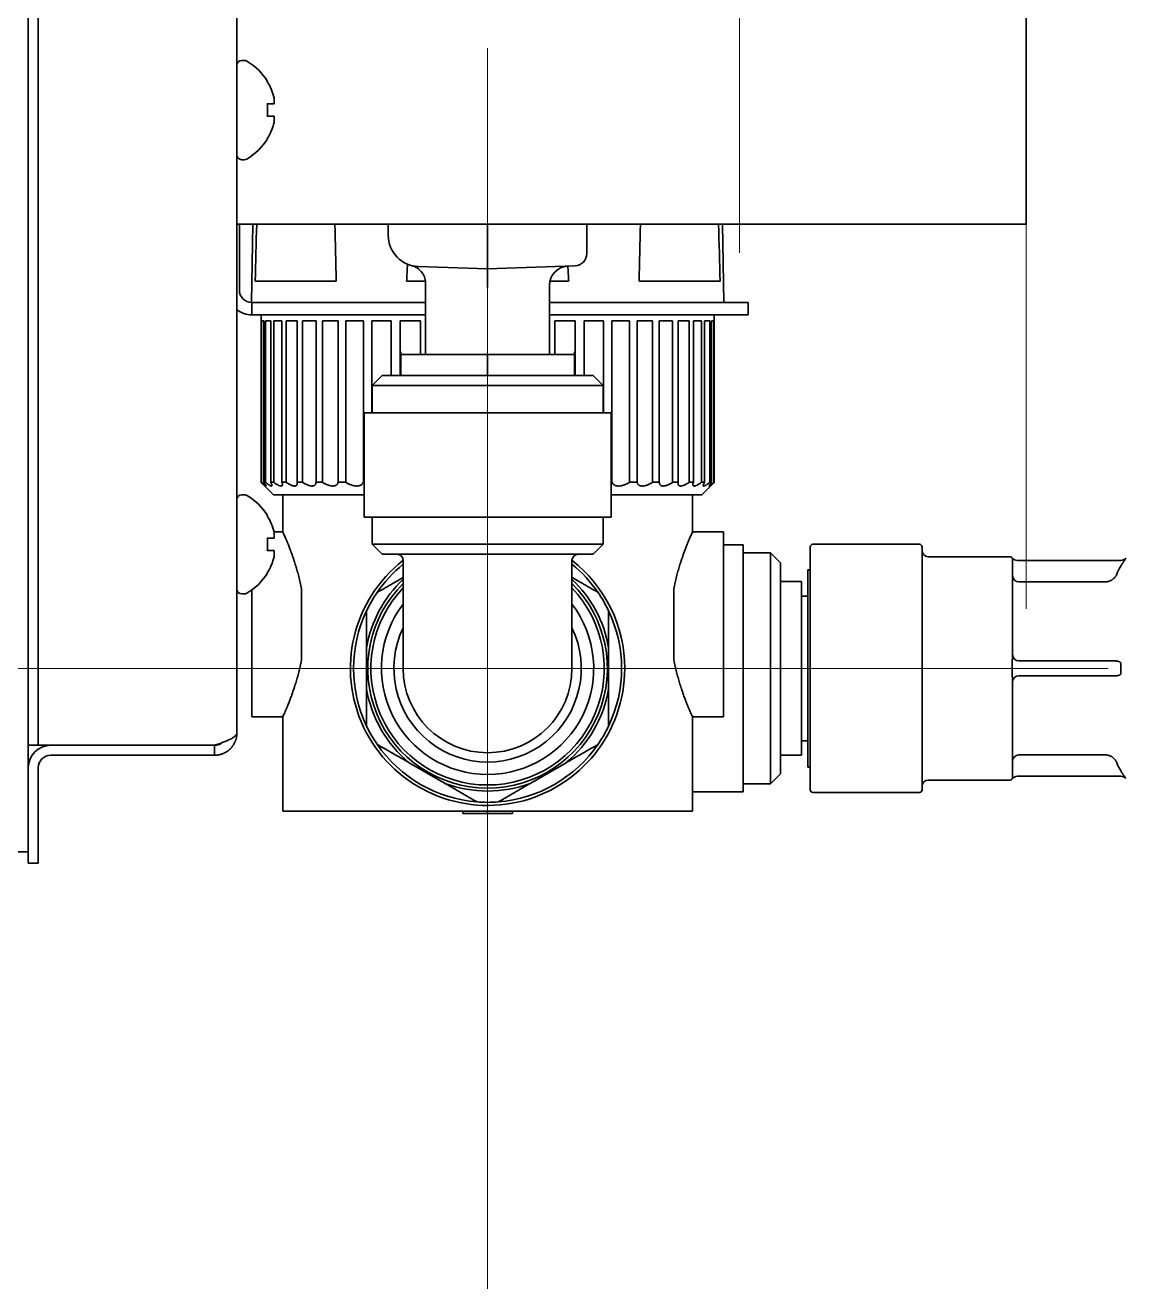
# Model space of a CAD drawing. Extents: x 6569 to 10251, y -294 to 3100.
# Drawn here: x 8204.3 to 8293, y 1242.2 to 1344.1 of the extents above; entities that cross this region are included whole.
import ezdxf

# ---------------------------------------------------------------- set-up
doc = ezdxf.new("R2010")
doc.units = 0
doc.header["$LTSCALE"] = 5
doc.layers.get('0').update_dxf_attribs({"linetype": 'CONTINUOUS', "lineweight": 0})
doc.layers.add('1', color=7, linetype='CONTINUOUS', true_color=0xffffff)

msp = doc.modelspace()

# ---------------------------------------------------------------- linework, layer by layer
at = {"color": 1}
msp.add_line((8261.86, 1425.73), (8261.86, 1325.73), dxfattribs=at)
at = {"color": 6}
msp.add_line((8284.96, 1397.03), (8284.96, 1297.03), dxfattribs=at)
at = {"color": 4}
for p, q in [((8241.56, 1342.23), (8241.56, 1242.23)), ((8191.56, 1292.23), (8291.56, 1292.23))]:
    msp.add_line(p, q, dxfattribs=at)
at = {"layer": '1', "color": 7, "linetype": 'Continuous', "lineweight": 35}
for p, q in [((8204.56, 1881.33), (8204.56, 1277.43)), ((8221.36, 1287.03), (8221.36, 1423.73)), ((8205.36, 1421.73), (8205.36, 1288.03)), ((8284.96, 1328.03), (8284.96, 1366.03)), ((8221.96, 1341.23), (8221.76, 1341.23)), ((8223.81, 1339.53), (8223.84, 1339.53)), ((8223.84, 1334.93), (8223.81, 1334.93)), ((8221.76, 1333.23), (8221.96, 1333.23)), ((8221.37, 1328.03), (8284.96, 1328.03)), ((8221.56, 1328.03), (8221.56, 1322.73)), ((8222.64, 1328.03), (8222.53, 1321.73)), ((8233.56, 1327.12), (8233.56, 1328.03)), ((8241.56, 1326.42), (8241.56, 1328.03)), ((8249.56, 1328.03), (8249.56, 1326.67)), ((8260.6, 1321.73), (8260.49, 1328.03)), ((8241.56, 1324.43), (8241.56, 1326.42)), ((8249.56, 1326.67), (8249.56, 1325.67)), ((8241.56, 1324.43), (8235.98, 1324.62)), ((8248.6, 1324.67), (8241.56, 1324.43)), ((8229.37, 1323.43), (8222.84, 1323.43)), ((8236.52, 1323.43), (8235.04, 1323.43)), ((8236.56, 1323.23), (8236.56, 1317.53)), ((8246.56, 1317.53), (8246.56, 1323.15)), ((8248.09, 1323.43), (8246.59, 1323.43)), ((8260.29, 1323.43), (8253.76, 1323.43)), ((8222.56, 1321.73), (8236.56, 1321.73)), ((8222.56, 1321.73), (8222.56, 1320.73)), ((8246.56, 1321.73), (8254.64, 1321.73)), ((8254.64, 1321.73), (8262.56, 1321.73)), ((8262.56, 1321.73), (8262.56, 1320.73)), ((8236.56, 1320.73), (8222.56, 1320.73)), ((8223.31, 1320.73), (8223.31, 1320.23)), ((8223.32, 1320.23), (8223.32, 1307.23)), ((8223.34, 1307.23), (8223.34, 1320.23)), ((8223.34, 1320.23), (8223.53, 1320.23)), ((8223.53, 1320.23), (8223.53, 1307.23)), ((8223.67, 1307.23), (8223.67, 1320.23)), ((8223.67, 1320.23), (8224.09, 1320.23)), ((8224.09, 1320.23), (8224.09, 1307.23)), ((8224.34, 1307.23), (8224.34, 1320.23)), ((8224.34, 1320.23), (8224.99, 1320.23)), ((8224.99, 1320.23), (8224.99, 1307.23)), ((8225.34, 1307.23), (8225.34, 1320.23)), ((8225.34, 1320.23), (8226.21, 1320.23)), ((8226.21, 1320.23), (8226.21, 1307.23)), ((8226.66, 1307.23), (8226.66, 1320.23)), ((8226.66, 1320.23), (8227.74, 1320.23)), ((8227.74, 1320.23), (8227.74, 1307.23)), ((8228.27, 1320.23), (8229.53, 1320.23)), ((8228.27, 1307.23), (8228.27, 1320.23)), ((8229.53, 1320.23), (8229.53, 1307.23)), ((8230.14, 1320.23), (8231.55, 1320.23)), ((8230.14, 1307.23), (8230.14, 1320.23)), ((8231.55, 1320.23), (8231.55, 1307.23)), ((8232.24, 1320.23), (8233.78, 1320.23)), ((8232.24, 1312.83), (8232.24, 1320.23)), ((8233.78, 1320.23), (8233.78, 1315.83)), ((8234.51, 1320.23), (8236.15, 1320.23)), ((8234.51, 1315.83), (8234.51, 1320.23)), ((8236.15, 1320.23), (8236.15, 1317.53)), ((8254.64, 1320.73), (8246.56, 1320.73)), ((8246.98, 1317.53), (8246.98, 1320.23)), ((8246.98, 1320.23), (8248.62, 1320.23)), ((8248.62, 1320.23), (8248.62, 1315.83)), ((8249.35, 1315.83), (8249.35, 1320.23)), ((8249.35, 1320.23), (8250.89, 1320.23)), ((8250.89, 1320.23), (8250.89, 1312.83)), ((8251.57, 1307.23), (8251.57, 1320.23)), ((8251.57, 1320.23), (8252.98, 1320.23)), ((8252.98, 1320.23), (8252.98, 1307.23)), ((8253.6, 1307.23), (8253.6, 1320.23)), ((8253.6, 1320.23), (8254.85, 1320.23)), ((8262.56, 1320.73), (8254.64, 1320.73)), ((8254.85, 1320.23), (8254.85, 1307.23)), ((8255.39, 1307.23), (8255.39, 1320.23)), ((8255.39, 1320.23), (8256.47, 1320.23)), ((8256.47, 1320.23), (8256.47, 1307.23)), ((8256.92, 1307.23), (8256.92, 1320.23)), ((8256.92, 1320.23), (8257.79, 1320.23)), ((8257.79, 1320.23), (8257.79, 1307.23)), ((8258.14, 1307.23), (8258.14, 1320.23)), ((8258.14, 1320.23), (8258.79, 1320.23)), ((8258.79, 1320.23), (8258.79, 1307.23)), ((8259.04, 1307.23), (8259.04, 1320.23)), ((8259.04, 1320.23), (8259.46, 1320.23)), ((8259.46, 1320.23), (8259.46, 1307.23)), ((8259.6, 1307.23), (8259.6, 1320.23)), ((8259.6, 1320.23), (8259.78, 1320.23)), ((8259.78, 1320.23), (8259.78, 1307.23)), ((8259.81, 1320.23), (8259.81, 1320.73)), ((8259.81, 1307.23), (8259.81, 1320.23)), ((8234.56, 1317.74), (8234.56, 1315.83)), ((8241.56, 1315.83), (8241.56, 1317.53)), ((8248.56, 1315.83), (8248.56, 1317.74)), ((8233.06, 1315.83), (8232.26, 1315.03)), ((8233.06, 1315.83), (8250.06, 1315.83)), ((8250.86, 1315.03), (8250.06, 1315.83)), ((8232.26, 1315.03), (8232.26, 1312.83)), ((8250.86, 1315.03), (8232.26, 1315.03)), ((8250.86, 1312.83), (8250.86, 1315.03)), ((8231.61, 1312.83), (8231.61, 1304.43)), ((8251.51, 1312.83), (8231.61, 1312.83)), ((8251.51, 1304.43), (8251.51, 1312.83)), ((8223.32, 1307.23), (8223.34, 1307.23)), ((8223.46, 1307.08), (8224.31, 1306.23)), ((8223.53, 1307.23), (8223.67, 1307.23)), ((8224.09, 1307.23), (8224.34, 1307.23)), ((8224.99, 1307.23), (8225.34, 1307.23)), ((8226.21, 1307.23), (8226.66, 1307.23)), ((8227.74, 1307.23), (8228.27, 1307.23)), ((8229.53, 1307.23), (8230.14, 1307.23)), ((8252.98, 1307.23), (8253.6, 1307.23)), ((8254.85, 1307.23), (8255.39, 1307.23)), ((8256.47, 1307.23), (8256.92, 1307.23)), ((8257.79, 1307.23), (8258.14, 1307.23)), ((8258.79, 1307.23), (8259.04, 1307.23)), ((8258.81, 1306.23), (8259.68, 1307.09)), ((8259.46, 1307.23), (8259.6, 1307.23)), ((8259.78, 1307.23), (8259.81, 1307.23)), ((8221.96, 1306.23), (8221.76, 1306.23)), ((8231.62, 1306.23), (8224.31, 1306.23)), ((8225.06, 1306.23), (8225.06, 1303.13)), ((8258.81, 1306.23), (8251.51, 1306.23)), ((8258.06, 1303.13), (8258.06, 1306.23)), ((8223.81, 1304.53), (8223.84, 1304.53)), ((8231.61, 1304.43), (8241.56, 1304.43)), ((8232.26, 1304.43), (8232.26, 1302.23)), ((8241.56, 1304.43), (8251.51, 1304.43)), ((8250.86, 1302.23), (8250.86, 1304.43)), ((8225.11, 1303.23), (8224.36, 1303.23)), ((8260.56, 1303.23), (8258.02, 1303.23)), ((8260.56, 1303.23), (8260.56, 1288.33)), ((8232.26, 1302.23), (8233.06, 1301.43)), ((8232.26, 1302.23), (8250.86, 1302.23)), ((8250.06, 1301.43), (8250.86, 1302.23)), ((8260.56, 1302.18), (8262.16, 1302.18)), ((8262.16, 1302.18), (8262.16, 1282.28)), ((8267.56, 1292.23), (8267.56, 1302.03)), ((8267.76, 1302.23), (8276.36, 1302.23)), ((8276.56, 1302.03), (8276.56, 1282.43)), ((8233.06, 1301.43), (8241.56, 1301.43)), ((8234.76, 1300.93), (8234.76, 1292.23)), ((8241.56, 1301.43), (8250.06, 1301.43)), ((8248.36, 1292.23), (8248.36, 1300.93)), ((8262.16, 1301.53), (8264.36, 1301.53)), ((8264.36, 1301.53), (8264.36, 1282.93)), ((8264.36, 1301.53), (8265.16, 1300.73)), ((8265.16, 1283.73), (8265.16, 1300.73)), ((8277.06, 1301.23), (8283.66, 1301.23)), ((8283.83, 1301.13), (8283.83, 1301.14)), ((8283.86, 1293.28), (8283.86, 1300.96)), ((8284.24, 1300.93), (8292.58, 1300.93)), ((8292.97, 1301.1), (8292.97, 1301.11)), ((8223.84, 1299.93), (8223.81, 1299.93)), ((8267.36, 1292.23), (8267.36, 1300.18)), ((8267.36, 1300.18), (8267.56, 1300.18)), ((8222.56, 1298.54), (8222.56, 1295.78)), ((8226.56, 1298.65), (8226.56, 1292.9)), ((8256.56, 1292.9), (8256.56, 1298.65)), ((8265.16, 1299.23), (8266.86, 1299.23)), ((8284.36, 1299.2), (8291.32, 1299.2)), ((8221.76, 1298.23), (8221.96, 1298.23)), ((8266.86, 1298.05), (8267.36, 1298.05)), ((8222.56, 1295.78), (8222.56, 1288.33)), ((8231.81, 1293.89), (8231.81, 1290.56)), ((8251.31, 1290.56), (8251.31, 1293.89)), ((8283.83, 1292.65), (8283.83, 1291.81)), ((8284.36, 1292.83), (8292.14, 1292.83)), ((8292.58, 1291.82), (8292.58, 1292.64)), ((8267.36, 1284.28), (8267.36, 1292.23)), ((8267.56, 1282.43), (8267.56, 1292.23)), ((8292.14, 1291.63), (8284.36, 1291.63)), ((8283.86, 1283.49), (8283.86, 1291.17)), ((8222.56, 1288.33), (8225.11, 1288.33)), ((8225.06, 1288.42), (8225.06, 1280.73)), ((8258.02, 1288.33), (8260.56, 1288.33)), ((8258.06, 1280.73), (8258.06, 1288.42)), ((8205.36, 1288.03), (8205.36, 1286.03)), ((8267.36, 1286.4), (8266.86, 1286.4)), ((8205.36, 1286.03), (8204.56, 1286.03)), ((8206.36, 1286.03), (8205.36, 1286.03)), ((8219.56, 1286.03), (8206.36, 1286.03)), ((8219.56, 1286.03), (8219.56, 1285.23)), ((8291.32, 1285.25), (8284.36, 1285.25)), ((8205.36, 1278.53), (8205.36, 1284.23)), ((8219.56, 1285.23), (8206.36, 1285.23)), ((8235.25, 1284.62), (8238.13, 1282.95)), ((8245, 1282.95), (8247.88, 1284.62)), ((8266.86, 1285.23), (8265.16, 1285.23)), ((8267.56, 1284.28), (8267.36, 1284.28)), ((8265.16, 1283.73), (8264.36, 1282.93)), ((8283.66, 1283.23), (8277.06, 1283.23)), ((8283.83, 1283.31), (8283.83, 1283.32)), ((8292.58, 1283.53), (8284.24, 1283.53)), ((8292.97, 1283.34), (8292.97, 1283.35)), ((8262.16, 1282.28), (8258.06, 1282.28)), ((8264.36, 1282.93), (8262.16, 1282.93)), ((8276.36, 1282.23), (8267.76, 1282.23)), ((8225.06, 1280.73), (8258.06, 1280.73)), ((8239.56, 1280.73), (8239.56, 1280.53)), ((8241.56, 1280.53), (8239.56, 1280.53)), ((8241.56, 1280.73), (8241.56, 1280.53)), ((8243.56, 1280.53), (8241.56, 1280.53)), ((8243.56, 1280.73), (8243.56, 1280.53)), ((8205.36, 1278.53), (8205.36, 1276.53)), ((8202.76, 1277.43), (8204.56, 1277.43)), ((8204.56, 1276.53), (8204.56, 1277.43)), ((8205.36, 1276.53), (8204.56, 1276.53))]:
    msp.add_line(p, q, dxfattribs=at)
for centre, radius, start, end in [((8221.76, 1340.83), 0.4, 90, 180), ((8221.96, 1340.83), 0.4, 59.6988, 90), ((8219.74, 1337.03), 4.8, 31.5837, 59.6988), ((8220.06, 1337.23), 3.78, 0.0035, 7.6041), ((8220.06, 1337.23), 3.78, 352.3959, 359.9965), ((8219.74, 1337.43), 4.8, 300.3012, 328.4186), ((8221.76, 1333.63), 0.4, 180, 270), ((8221.96, 1333.63), 0.4, 270, 300.3012), ((8236.06, 1327.12), 2.5, 180, 268), ((8248.56, 1325.67), 1, 272, 0), ((10932.2, 1186.43), 2700.64, 177.06278, 177.09219), ((8248.06, 1323.15), 1.5, 92, 181.7104), ((5550.93, 1186.43), 2700.64, 2.90781, 2.93385), ((8222.56, 1322.73), 1, 180, 270), ((8222.56, 1322.73), 2, 233.1296, 270), ((8221.76, 1305.83), 0.4, 90, 180), ((8221.96, 1305.83), 0.4, 59.6988, 90), ((8219.74, 1302.03), 4.8, 31.5837, 59.6988), ((8220.06, 1302.23), 3.78, 0.0035, 7.6041), ((8220.06, 1302.23), 3.78, 352.3959, 359.9965), ((8267.76, 1302.03), 0.2, 90, 180), ((8276.36, 1302.03), 0.2, 0, 90), ((8277.06, 1301.73), 0.5, 180, 270), ((8241.56, 1292.23), 11.05, 127.9856, 0), ((8241.56, 1292.23), 10.8, 129.0227, 145.4744), ((8234.26, 1300.93), 0.5, 0, 90), ((8248.86, 1300.93), 0.5, 90, 180), ((8241.56, 1292.23), 11.05, 0, 52.02), ((8241.56, 1292.23), 10.8, 34.5256, 50.9773), ((8283.66, 1301.03), 0.2, 34.8499, 90), ((8284.24, 1301.43), 0.5, 214.8499, 270), ((8292.58, 1301.43), 0.5, 270, 321.1508), ((8219.74, 1302.43), 4.8, 300.3012, 328.4186), ((8221.76, 1298.63), 0.4, 180, 270), ((8241.56, 1292.23), 9.89, 133.4311, 170.3074), ((8241.56, 1292.23), 9.65, 134.7975, 270), ((8241.56, 1292.23), 9.4, 136.3331, 270), ((8241.56, 1292.23), 9.65, 270, 45.2025), ((8241.56, 1292.23), 9.4, 270, 43.6669), ((8241.56, 1292.23), 9.89, 9.6926, 46.5689), ((8221.96, 1298.63), 0.4, 270, 300.3012), ((8241.56, 1292.23), 10.8, 145.4744, 154.5256), ((8241.56, 1292.23), 10.8, 25.4744, 34.5256), ((8241.56, 1292.23), 10.8, 154.5256, 205.4744), ((8241.56, 1292.23), 8.55, 142.6838, 270), ((8241.56, 1292.23), 8.55, 270, 37.3162), ((8241.56, 1292.23), 10.8, 334.5256, 25.4744), ((8241.56, 1292.23), 7.55, 154.2488, 25.7512), ((8284.36, 1293.33), 0.5, 180, 270), ((8241.56, 1292.23), 6.8, 180, 0), ((8284.36, 1291.13), 0.5, 90, 180), ((8241.56, 1292.23), 9.89, 189.6926, 230.3074), ((8241.56, 1292.23), 9.89, 309.6926, 350.3074), ((8241.56, 1292.23), 10.8, 205.4744, 214.5256), ((8241.56, 1292.23), 10.8, 325.4744, 334.5256), ((8206.36, 1284.23), 1.8, 90, 180), ((8241.56, 1292.23), 10.8, 214.5256, 265.4744), ((8241.56, 1292.23), 10.8, 274.5256, 325.4744), ((8206.36, 1284.23), 1, 90, 180), ((8277.06, 1282.73), 0.5, 90, 180), ((8283.66, 1283.43), 0.2, 270, 325.1501), ((8284.24, 1283.03), 0.5, 90, 145.1501), ((8292.58, 1283.03), 0.5, 38.8492, 90), ((8241.56, 1292.23), 9.89, 249.6926, 290.3074), ((8267.76, 1282.43), 0.2, 180, 270), ((8276.36, 1282.43), 0.2, 270, 0), ((8241.56, 1292.23), 10.8, 265.4744, 274.5256)]:
    msp.add_arc(centre, radius, start, end, dxfattribs=at)
for centre, major_axis, start_param, end_param in [((9571.42, 1186.43), (0, 2700.64), 1.51834, 1.520046), ((6880.79, 1186.43), (0, 2700.64), 4.76314, 4.764845), ((9602.34, 1186.43), (0, -2700.64), 4.659933, 4.661638), ((6911.71, 1186.43), (0, -2700.64), 1.621547, 1.623253)]:
    msp.add_ellipse(centre, major_axis=major_axis, ratio=0.5, start_param=start_param, end_param=end_param, dxfattribs=at)
at = {"layer": '1', "color": 7, "linetype": 'Continuous', "lineweight": 35, "extrusion": (0, 0, -1)}
for centre, major_axis, start_param, end_param in [((8284.36, 1299.7), (-0.5, 0), -1.570796, 0), ((8284.36, 1284.76), (0.5, 0), 3.141593, 4.712389)]:
    msp.add_ellipse(centre, major_axis=major_axis, ratio=0.98933, start_param=start_param, end_param=end_param, dxfattribs=at)
at = {"layer": '1', "color": 7, "linetype": 'Continuous', "lineweight": 35}
for points in [[(8224.36, 1338.23), (8224.35, 1338.28), (8224.32, 1338.39), (8224.27, 1338.55), (8224.21, 1338.71), (8224.15, 1338.86), (8224.08, 1339.02), (8224.01, 1339.17), (8223.92, 1339.34), (8223.85, 1339.46), (8223.81, 1339.53)], [(8224.36, 1337.73), (8224.36, 1337.75), (8224.37, 1337.8), (8224.37, 1337.87), (8224.38, 1337.94), (8224.38, 1338.01), (8224.37, 1338.08), (8224.37, 1338.15), (8224.36, 1338.2), (8224.36, 1338.23)], [(8224.36, 1336.73), (8224.35, 1336.73), (8224.32, 1336.73), (8224.27, 1336.73), (8224.21, 1336.73), (8224.15, 1336.73), (8224.08, 1336.73), (8224.01, 1336.73), (8223.92, 1336.73), (8223.85, 1336.73), (8223.81, 1336.73)], [(8224.36, 1336.23), (8224.36, 1336.25), (8224.37, 1336.3), (8224.37, 1336.38), (8224.38, 1336.45), (8224.38, 1336.52), (8224.37, 1336.59), (8224.37, 1336.66), (8224.36, 1336.7), (8224.36, 1336.73)], [(8224.36, 1303.23), (8224.35, 1303.28), (8224.32, 1303.39), (8224.27, 1303.55), (8224.21, 1303.71), (8224.15, 1303.86), (8224.08, 1304.02), (8224.01, 1304.17), (8223.92, 1304.34), (8223.85, 1304.46), (8223.81, 1304.53)], [(8224.36, 1302.73), (8224.36, 1302.75), (8224.37, 1302.8), (8224.37, 1302.87), (8224.38, 1302.94), (8224.38, 1303.01), (8224.37, 1303.08), (8224.37, 1303.15), (8224.36, 1303.2), (8224.36, 1303.23)], [(8224.36, 1301.73), (8224.35, 1301.73), (8224.32, 1301.73), (8224.27, 1301.73), (8224.21, 1301.73), (8224.15, 1301.73), (8224.08, 1301.73), (8224.01, 1301.73), (8223.92, 1301.73), (8223.85, 1301.73), (8223.81, 1301.73)], [(8224.36, 1301.23), (8224.36, 1301.25), (8224.37, 1301.3), (8224.37, 1301.38), (8224.38, 1301.45), (8224.38, 1301.52), (8224.37, 1301.59), (8224.37, 1301.66), (8224.36, 1301.7), (8224.36, 1301.73)], [(8292.25, 1299.82), (8292.34, 1300.04), (8292.44, 1300.26), (8292.57, 1300.46)], [(8266.86, 1292.23), (8266.86, 1293.14), (8266.86, 1294.97), (8266.86, 1297.3), (8266.86, 1298.86), (8266.86, 1299.23), (8266.86, 1299.23)], [(8292.57, 1283.99), (8292.44, 1284.2), (8292.34, 1284.41), (8292.25, 1284.63)]]:
    msp.add_open_spline(points, degree=3, dxfattribs=at)
for points, knots in [([(8223.81, 1337.73), (8223.93, 1337.73), (8224.04, 1337.73), (8224.18, 1337.73), (8224.22, 1337.73), (8224.3, 1337.73), (8224.33, 1337.73), (8224.36, 1337.73)], [0, 0, 0, 0, 0.5, 0.5, 0.75, 0.75, 1, 1, 1, 1]), ([(8223.81, 1334.93), (8223.93, 1335.13), (8224.04, 1335.34), (8224.18, 1335.66), (8224.22, 1335.77), (8224.3, 1336), (8224.33, 1336.11), (8224.36, 1336.23)], [0, 0, 0, 0, 0.5, 0.5, 0.75, 0.75, 1, 1, 1, 1]), ([(8235.49, 1324.68), (8235.5, 1324.68), (8235.54, 1324.67), (8235.68, 1324.62), (8235.97, 1324.47), (8236.3, 1324.15), (8236.53, 1323.69), (8236.56, 1323.38), (8236.55, 1323.22)], [0, 0, 0, 0, 0.018875, 0.076905, 0.224711, 0.51919, 0.764611, 1, 1, 1, 1]), ([(8241.56, 1324.43), (8241.56, 1324.43), (8241.56, 1324.42), (8241.56, 1324.39), (8241.56, 1324.38), (8241.56, 1324.35), (8241.56, 1324.35), (8241.56, 1324.33), (8241.56, 1324.32), (8241.56, 1324.27), (8241.56, 1324.23), (8241.56, 1324.16), (8241.56, 1324.15), (8241.56, 1324.12), (8241.56, 1324.1), (8241.56, 1324.05), (8241.56, 1324.02), (8241.56, 1323.92), (8241.56, 1323.84), (8241.56, 1323.74), (8241.56, 1323.72), (8241.56, 1323.68), (8241.56, 1323.65), (8241.56, 1323.59), (8241.56, 1323.5), (8241.56, 1323.41), (8241.56, 1323.34), (8241.56, 1323.32), (8241.56, 1323.27), (8241.56, 1323.24), (8241.56, 1323.17), (8241.56, 1323.12), (8241.56, 1323.05), (8241.56, 1323.01), (8241.56, 1322.97), (8241.56, 1322.96), (8241.56, 1322.95), (8241.56, 1322.94), (8241.56, 1322.93), (8241.56, 1322.93)], [0, 0, 0, 0, 0.124141, 0.124141, 0.186703, 0.186703, 0.217983, 0.217983, 0.249264, 0.249264, 0.374387, 0.374387, 0.405667, 0.405667, 0.436948, 0.436948, 0.499509, 0.499509, 0.624632, 0.624632, 0.655913, 0.655913, 0.687193, 0.687193, 0.749755, 0.812316, 0.812316, 0.843597, 0.843597, 0.874877, 0.874877, 0.937439, 0.937439, 0.968719, 0.98436, 0.98436, 0.99218, 0.99218, 1, 1, 1, 1]), ([(8234.56, 1317.53), (8234.56, 1317.53), (8234.93, 1317.53), (8236.49, 1317.53), (8238.82, 1317.53), (8240.65, 1317.53), (8241.56, 1317.53)], [0, 0, 0, 0, 0.249998, 0.499999, 0.749999, 1, 1, 1, 1]), ([(8241.56, 1317.53), (8242.48, 1317.53), (8244.31, 1317.53), (8246.64, 1317.53), (8248.2, 1317.53), (8248.56, 1317.53), (8248.56, 1317.53)], [0, 0, 0, 0, 0.250001, 0.500001, 0.750002, 1, 1, 1, 1]), ([(8223.46, 1307.08), (8223.45, 1307.09), (8223.44, 1307.1), (8223.4, 1307.14), (8223.36, 1307.18), (8223.32, 1307.23)], [0, 0, 0, 0, 0.201189, 0.201189, 1, 1, 1, 1]), ([(8223.34, 1307.23), (8223.39, 1307.18), (8223.43, 1307.14), (8223.5, 1307.09), (8223.51, 1307.07), (8223.54, 1307.05), (8223.55, 1307.04), (8223.57, 1307.02), (8223.58, 1307.02), (8223.62, 1306.98), (8223.65, 1306.96), (8223.68, 1306.94), (8223.69, 1306.94), (8223.7, 1306.93), (8223.7, 1306.93), (8223.7, 1306.93)], [0, 0, 0, 0, 0.281623, 0.281623, 0.422435, 0.422435, 0.49284, 0.49284, 0.563246, 0.563246, 0.844869, 0.844869, 0.985681, 0.985681, 1, 1, 1, 1]), ([(8223.72, 1306.94), (8223.72, 1306.94), (8223.72, 1306.94), (8223.72, 1306.95), (8223.72, 1306.96), (8223.71, 1306.96), (8223.7, 1306.98), (8223.69, 1307), (8223.68, 1307.02), (8223.67, 1307.04), (8223.64, 1307.07), (8223.63, 1307.09), (8223.59, 1307.14), (8223.56, 1307.18), (8223.53, 1307.23)], [0, 0, 0, 0, 0.104024, 0.104024, 0.178689, 0.178689, 0.253353, 0.402683, 0.402683, 0.552012, 0.552012, 0.701341, 0.701341, 1, 1, 1, 1]), ([(8223.67, 1307.23), (8223.72, 1307.18), (8223.77, 1307.14), (8223.84, 1307.09), (8223.87, 1307.07), (8223.9, 1307.05), (8223.91, 1307.04), (8223.94, 1307.02), (8223.95, 1307.02), (8224, 1306.98), (8224.04, 1306.96), (8224.08, 1306.94), (8224.1, 1306.94), (8224.12, 1306.93), (8224.13, 1306.93), (8224.14, 1306.93), (8224.14, 1306.93), (8224.17, 1306.93), (8224.18, 1306.93), (8224.19, 1306.95), (8224.19, 1306.96), (8224.19, 1306.96), (8224.19, 1306.98), (8224.19, 1307), (8224.18, 1307.02), (8224.18, 1307.04), (8224.17, 1307.07), (8224.16, 1307.09), (8224.14, 1307.14), (8224.11, 1307.18), (8224.09, 1307.23)], [0, 0, 0, 0, 0.125, 0.125, 0.1875, 0.1875, 0.21875, 0.21875, 0.25, 0.25, 0.375, 0.375, 0.4375, 0.4375, 0.46875, 0.46875, 0.5, 0.5, 0.625, 0.625, 0.65625, 0.65625, 0.6875, 0.75, 0.75, 0.8125, 0.8125, 0.875, 0.875, 1, 1, 1, 1]), ([(8224.34, 1307.23), (8224.4, 1307.18), (8224.45, 1307.14), (8224.54, 1307.09), (8224.56, 1307.07), (8224.61, 1307.05), (8224.62, 1307.04), (8224.64, 1307.02), (8224.66, 1307.02), (8224.72, 1306.98), (8224.77, 1306.96), (8224.83, 1306.94), (8224.85, 1306.94), (8224.88, 1306.93), (8224.89, 1306.93), (8224.91, 1306.93), (8224.91, 1306.93), (8224.95, 1306.93), (8224.98, 1306.93), (8225, 1306.95), (8225, 1306.96), (8225.01, 1306.96), (8225.02, 1306.98), (8225.03, 1307), (8225.03, 1307.02), (8225.03, 1307.04), (8225.03, 1307.07), (8225.03, 1307.09), (8225.02, 1307.14), (8225.01, 1307.18), (8224.99, 1307.23)], [0, 0, 0, 0, 0.125, 0.125, 0.1875, 0.1875, 0.21875, 0.21875, 0.25, 0.25, 0.375, 0.375, 0.4375, 0.4375, 0.46875, 0.46875, 0.5, 0.5, 0.625, 0.625, 0.65625, 0.65625, 0.6875, 0.75, 0.75, 0.8125, 0.8125, 0.875, 0.875, 1, 1, 1, 1]), ([(8225.34, 1307.23), (8225.41, 1307.18), (8225.47, 1307.14), (8225.56, 1307.09), (8225.59, 1307.07), (8225.64, 1307.05), (8225.65, 1307.04), (8225.68, 1307.02), (8225.7, 1307.02), (8225.77, 1306.98), (8225.83, 1306.96), (8225.9, 1306.94), (8225.93, 1306.94), (8225.96, 1306.93), (8225.98, 1306.93), (8226, 1306.93), (8226.01, 1306.93), (8226.06, 1306.93), (8226.09, 1306.93), (8226.13, 1306.95), (8226.14, 1306.96), (8226.15, 1306.96), (8226.17, 1306.98), (8226.18, 1307), (8226.2, 1307.02), (8226.2, 1307.04), (8226.21, 1307.07), (8226.22, 1307.09), (8226.22, 1307.14), (8226.22, 1307.18), (8226.21, 1307.23)], [0, 0, 0, 0, 0.125, 0.125, 0.1875, 0.1875, 0.21875, 0.21875, 0.25, 0.25, 0.375, 0.375, 0.4375, 0.4375, 0.46875, 0.46875, 0.5, 0.5, 0.625, 0.625, 0.65625, 0.65625, 0.6875, 0.75, 0.75, 0.8125, 0.8125, 0.875, 0.875, 1, 1, 1, 1]), ([(8226.66, 1307.23), (8226.73, 1307.18), (8226.8, 1307.14), (8226.9, 1307.09), (8226.93, 1307.07), (8226.98, 1307.05), (8227, 1307.04), (8227.03, 1307.02), (8227.05, 1307.02), (8227.13, 1306.98), (8227.19, 1306.96), (8227.28, 1306.94), (8227.31, 1306.94), (8227.35, 1306.93), (8227.37, 1306.93), (8227.39, 1306.93), (8227.41, 1306.93), (8227.47, 1306.93), (8227.51, 1306.93), (8227.56, 1306.95), (8227.57, 1306.96), (8227.59, 1306.96), (8227.62, 1306.98), (8227.64, 1307), (8227.66, 1307.02), (8227.68, 1307.04), (8227.7, 1307.07), (8227.7, 1307.09), (8227.73, 1307.14), (8227.73, 1307.18), (8227.74, 1307.23)], [0, 0, 0, 0, 0.125, 0.125, 0.1875, 0.1875, 0.21875, 0.21875, 0.25, 0.25, 0.375, 0.375, 0.4375, 0.4375, 0.46875, 0.46875, 0.5, 0.5, 0.625, 0.625, 0.65625, 0.65625, 0.6875, 0.75, 0.75, 0.8125, 0.8125, 0.875, 0.875, 1, 1, 1, 1]), ([(8228.27, 1307.23), (8228.34, 1307.18), (8228.41, 1307.14), (8228.52, 1307.09), (8228.56, 1307.07), (8228.61, 1307.05), (8228.63, 1307.04), (8228.66, 1307.02), (8228.68, 1307.02), (8228.77, 1306.98), (8228.84, 1306.96), (8228.94, 1306.94), (8228.97, 1306.94), (8229.02, 1306.93), (8229.03, 1306.93), (8229.06, 1306.93), (8229.08, 1306.93), (8229.15, 1306.93), (8229.21, 1306.93), (8229.27, 1306.95), (8229.28, 1306.96), (8229.3, 1306.96), (8229.34, 1306.98), (8229.37, 1307), (8229.4, 1307.02), (8229.42, 1307.04), (8229.45, 1307.07), (8229.46, 1307.09), (8229.5, 1307.14), (8229.52, 1307.18), (8229.53, 1307.23)], [0, 0, 0, 0, 0.125, 0.125, 0.1875, 0.1875, 0.21875, 0.21875, 0.25, 0.25, 0.375, 0.375, 0.4375, 0.4375, 0.46875, 0.46875, 0.5, 0.5, 0.625, 0.625, 0.65625, 0.65625, 0.6875, 0.75, 0.75, 0.8125, 0.8125, 0.875, 0.875, 1, 1, 1, 1]), ([(8230.14, 1307.23), (8230.21, 1307.18), (8230.29, 1307.14), (8230.4, 1307.09), (8230.43, 1307.07), (8230.49, 1307.05), (8230.51, 1307.04), (8230.54, 1307.02), (8230.56, 1307.02), (8230.66, 1306.98), (8230.73, 1306.96), (8230.84, 1306.94), (8230.87, 1306.94), (8230.93, 1306.93), (8230.94, 1306.93), (8230.98, 1306.93), (8231, 1306.93), (8231.08, 1306.93), (8231.14, 1306.93), (8231.21, 1306.95), (8231.23, 1306.96), (8231.25, 1306.96), (8231.29, 1306.98), (8231.33, 1307), (8231.38, 1307.02), (8231.4, 1307.04), (8231.44, 1307.07), (8231.45, 1307.09), (8231.5, 1307.14), (8231.53, 1307.18), (8231.55, 1307.23)], [0, 0, 0, 0, 0.125, 0.125, 0.1875, 0.1875, 0.21875, 0.21875, 0.25, 0.25, 0.375, 0.375, 0.4375, 0.4375, 0.46875, 0.46875, 0.5, 0.5, 0.625, 0.625, 0.65625, 0.65625, 0.6875, 0.75, 0.75, 0.8125, 0.8125, 0.875, 0.875, 1, 1, 1, 1]), ([(8251.57, 1307.23), (8251.6, 1307.18), (8251.62, 1307.14), (8251.67, 1307.09), (8251.69, 1307.07), (8251.72, 1307.05), (8251.73, 1307.04), (8251.75, 1307.02), (8251.76, 1307.02), (8251.82, 1306.98), (8251.87, 1306.96), (8251.96, 1306.94), (8251.99, 1306.94), (8252.03, 1306.93), (8252.05, 1306.93), (8252.08, 1306.93), (8252.1, 1306.93), (8252.18, 1306.93), (8252.25, 1306.93), (8252.34, 1306.95), (8252.36, 1306.96), (8252.4, 1306.96), (8252.45, 1306.98), (8252.51, 1307), (8252.58, 1307.02), (8252.62, 1307.04), (8252.69, 1307.07), (8252.73, 1307.09), (8252.84, 1307.14), (8252.91, 1307.18), (8252.98, 1307.23)], [0, 0, 0, 0, 0.125, 0.125, 0.1875, 0.1875, 0.21875, 0.21875, 0.25, 0.25, 0.375, 0.375, 0.4375, 0.4375, 0.46875, 0.46875, 0.5, 0.5, 0.625, 0.625, 0.65625, 0.65625, 0.6875, 0.75, 0.75, 0.8125, 0.8125, 0.875, 0.875, 1, 1, 1, 1]), ([(8253.6, 1307.23), (8253.61, 1307.18), (8253.63, 1307.14), (8253.67, 1307.09), (8253.68, 1307.07), (8253.7, 1307.05), (8253.71, 1307.04), (8253.73, 1307.02), (8253.74, 1307.02), (8253.78, 1306.98), (8253.82, 1306.96), (8253.89, 1306.94), (8253.92, 1306.94), (8253.96, 1306.93), (8253.97, 1306.93), (8254, 1306.93), (8254.02, 1306.93), (8254.09, 1306.93), (8254.15, 1306.93), (8254.24, 1306.95), (8254.26, 1306.96), (8254.29, 1306.96), (8254.34, 1306.98), (8254.39, 1307), (8254.46, 1307.02), (8254.5, 1307.04), (8254.57, 1307.07), (8254.61, 1307.09), (8254.71, 1307.14), (8254.78, 1307.18), (8254.85, 1307.23)], [0, 0, 0, 0, 0.125, 0.125, 0.1875, 0.1875, 0.21875, 0.21875, 0.25, 0.25, 0.375, 0.375, 0.4375, 0.4375, 0.46875, 0.46875, 0.5, 0.5, 0.625, 0.625, 0.65625, 0.65625, 0.6875, 0.75, 0.75, 0.8125, 0.8125, 0.875, 0.875, 1, 1, 1, 1]), ([(8255.39, 1307.23), (8255.4, 1307.18), (8255.4, 1307.14), (8255.42, 1307.09), (8255.43, 1307.07), (8255.45, 1307.05), (8255.45, 1307.04), (8255.46, 1307.02), (8255.47, 1307.02), (8255.5, 1306.98), (8255.53, 1306.96), (8255.59, 1306.94), (8255.61, 1306.94), (8255.65, 1306.93), (8255.66, 1306.93), (8255.68, 1306.93), (8255.7, 1306.93), (8255.76, 1306.93), (8255.81, 1306.93), (8255.89, 1306.95), (8255.9, 1306.96), (8255.94, 1306.96), (8255.98, 1306.98), (8256.03, 1307), (8256.1, 1307.02), (8256.13, 1307.04), (8256.2, 1307.07), (8256.23, 1307.09), (8256.33, 1307.14), (8256.4, 1307.18), (8256.47, 1307.23)], [0, 0, 0, 0, 0.125, 0.125, 0.1875, 0.1875, 0.21875, 0.21875, 0.25, 0.25, 0.375, 0.375, 0.4375, 0.4375, 0.46875, 0.46875, 0.5, 0.5, 0.625, 0.625, 0.65625, 0.65625, 0.6875, 0.75, 0.75, 0.8125, 0.8125, 0.875, 0.875, 1, 1, 1, 1]), ([(8256.92, 1307.23), (8256.91, 1307.18), (8256.91, 1307.14), (8256.91, 1307.09), (8256.92, 1307.07), (8256.92, 1307.05), (8256.92, 1307.04), (8256.93, 1307.02), (8256.93, 1307.02), (8256.95, 1306.98), (8256.98, 1306.96), (8257.02, 1306.94), (8257.03, 1306.94), (8257.06, 1306.93), (8257.07, 1306.93), (8257.09, 1306.93), (8257.1, 1306.93), (8257.15, 1306.93), (8257.2, 1306.93), (8257.26, 1306.95), (8257.27, 1306.96), (8257.3, 1306.96), (8257.34, 1306.98), (8257.39, 1307), (8257.44, 1307.02), (8257.47, 1307.04), (8257.53, 1307.07), (8257.57, 1307.09), (8257.66, 1307.14), (8257.72, 1307.18), (8257.79, 1307.23)], [0, 0, 0, 0, 0.125, 0.125, 0.1875, 0.1875, 0.21875, 0.21875, 0.25, 0.25, 0.375, 0.375, 0.4375, 0.4375, 0.46875, 0.46875, 0.5, 0.5, 0.625, 0.625, 0.65625, 0.65625, 0.6875, 0.75, 0.75, 0.8125, 0.8125, 0.875, 0.875, 1, 1, 1, 1]), ([(8258.14, 1307.23), (8258.12, 1307.18), (8258.11, 1307.14), (8258.1, 1307.09), (8258.1, 1307.07), (8258.1, 1307.05), (8258.1, 1307.04), (8258.1, 1307.02), (8258.1, 1307.02), (8258.11, 1306.98), (8258.12, 1306.96), (8258.14, 1306.94), (8258.15, 1306.94), (8258.17, 1306.93), (8258.18, 1306.93), (8258.19, 1306.93), (8258.2, 1306.93), (8258.24, 1306.93), (8258.27, 1306.93), (8258.33, 1306.95), (8258.34, 1306.96), (8258.36, 1306.96), (8258.4, 1306.98), (8258.43, 1307), (8258.48, 1307.02), (8258.51, 1307.04), (8258.56, 1307.07), (8258.59, 1307.09), (8258.67, 1307.14), (8258.73, 1307.18), (8258.79, 1307.23)], [0, 0, 0, 0, 0.125, 0.125, 0.1875, 0.1875, 0.21875, 0.21875, 0.25, 0.25, 0.375, 0.375, 0.4375, 0.4375, 0.46875, 0.46875, 0.5, 0.5, 0.625, 0.625, 0.65625, 0.65625, 0.6875, 0.75, 0.75, 0.8125, 0.8125, 0.875, 0.875, 1, 1, 1, 1]), ([(8259.04, 1307.23), (8259.02, 1307.18), (8258.99, 1307.14), (8258.97, 1307.09), (8258.96, 1307.07), (8258.95, 1307.05), (8258.95, 1307.04), (8258.94, 1307.02), (8258.94, 1307.02), (8258.94, 1306.98), (8258.93, 1306.96), (8258.94, 1306.94), (8258.95, 1306.94), (8258.96, 1306.93), (8258.96, 1306.93), (8258.97, 1306.93), (8258.98, 1306.93), (8259, 1306.93), (8259.03, 1306.93), (8259.07, 1306.95), (8259.08, 1306.96), (8259.09, 1306.96), (8259.12, 1306.98), (8259.15, 1307), (8259.19, 1307.02), (8259.21, 1307.04), (8259.26, 1307.07), (8259.28, 1307.09), (8259.36, 1307.14), (8259.41, 1307.18), (8259.46, 1307.23)], [0, 0, 0, 0, 0.125, 0.125, 0.1875, 0.1875, 0.21875, 0.21875, 0.25, 0.25, 0.375, 0.375, 0.4375, 0.4375, 0.46875, 0.46875, 0.5, 0.5, 0.625, 0.625, 0.65625, 0.65625, 0.6875, 0.75, 0.75, 0.8125, 0.8125, 0.875, 0.875, 1, 1, 1, 1]), ([(8259.6, 1307.23), (8259.57, 1307.18), (8259.54, 1307.14), (8259.5, 1307.09), (8259.48, 1307.07), (8259.47, 1307.05), (8259.46, 1307.04), (8259.45, 1307.02), (8259.45, 1307.02), (8259.43, 1306.98), (8259.42, 1306.96), (8259.41, 1306.94), (8259.41, 1306.94), (8259.41, 1306.93), (8259.41, 1306.93), (8259.41, 1306.93), (8259.41, 1306.93), (8259.42, 1306.93), (8259.44, 1306.93), (8259.47, 1306.95), (8259.47, 1306.96), (8259.48, 1306.96), (8259.5, 1306.98), (8259.53, 1307), (8259.56, 1307.02), (8259.58, 1307.04), (8259.61, 1307.07), (8259.63, 1307.09), (8259.69, 1307.14), (8259.74, 1307.18), (8259.78, 1307.23)], [0, 0, 0, 0, 0.125, 0.125, 0.1875, 0.1875, 0.21875, 0.21875, 0.25, 0.25, 0.375, 0.375, 0.4375, 0.4375, 0.46875, 0.46875, 0.5, 0.5, 0.625, 0.625, 0.65625, 0.65625, 0.6875, 0.75, 0.75, 0.8125, 0.8125, 0.875, 0.875, 1, 1, 1, 1]), ([(8259.81, 1307.23), (8259.77, 1307.18), (8259.73, 1307.14), (8259.69, 1307.1), (8259.68, 1307.09), (8259.67, 1307.08)], [0, 0, 0, 0, 0.808637, 0.808637, 1, 1, 1, 1]), ([(8223.81, 1302.73), (8223.93, 1302.73), (8224.04, 1302.73), (8224.18, 1302.73), (8224.22, 1302.73), (8224.3, 1302.73), (8224.33, 1302.73), (8224.36, 1302.73)], [0, 0, 0, 0, 0.5, 0.5, 0.75, 0.75, 1, 1, 1, 1]), ([(8225.06, 1303.23), (8225.06, 1303.23), (8225.07, 1303.21), (8225.09, 1303.17), (8225.1, 1303.14), (8225.11, 1303.13), (8225.11, 1303.11), (8225.12, 1303.11), (8225.13, 1303.08), (8225.14, 1303.06), (8225.17, 1303), (8225.21, 1302.9), (8225.29, 1302.72), (8225.35, 1302.58), (8225.4, 1302.46), (8225.41, 1302.42), (8225.44, 1302.36), (8225.45, 1302.33), (8225.47, 1302.29), (8225.51, 1302.18), (8225.6, 1301.96), (8225.72, 1301.64), (8225.8, 1301.41), (8225.87, 1301.23), (8225.9, 1301.13), (8225.93, 1301.04), (8225.95, 1300.97), (8225.96, 1300.94), (8226.02, 1300.78), (8226.1, 1300.51), (8226.23, 1300.08), (8226.35, 1299.63), (8226.42, 1299.31), (8226.5, 1298.99), (8226.53, 1298.82), (8226.56, 1298.65)], [0, 0, 0, 0, 0.062339, 0.12485, 0.12485, 0.140478, 0.140478, 0.156105, 0.156105, 0.187361, 0.187361, 0.249871, 0.312382, 0.374893, 0.374893, 0.406148, 0.406148, 0.421776, 0.421776, 0.437404, 0.499914, 0.562425, 0.624936, 0.624936, 0.656191, 0.671819, 0.671819, 0.687446, 0.687446, 0.749957, 0.812468, 0.874979, 0.937489, 0.937489, 1, 1, 1, 1]), ([(8256.56, 1298.65), (8256.6, 1298.82), (8256.63, 1298.99), (8256.7, 1299.31), (8256.78, 1299.63), (8256.9, 1300.08), (8256.98, 1300.36), (8257.05, 1300.57), (8257.07, 1300.64), (8257.1, 1300.75), (8257.11, 1300.78), (8257.14, 1300.85), (8257.19, 1301.01), (8257.29, 1301.3), (8257.41, 1301.64), (8257.53, 1301.96), (8257.61, 1302.15), (8257.65, 1302.27), (8257.66, 1302.29), (8257.68, 1302.33), (8257.69, 1302.36), (8257.72, 1302.42), (8257.73, 1302.46), (8257.78, 1302.58), (8257.84, 1302.72), (8257.92, 1302.9), (8257.96, 1303), (8258, 1303.08), (8258.01, 1303.11), (8258.03, 1303.15), (8258.03, 1303.16), (8258.04, 1303.17), (8258.05, 1303.19), (8258.05, 1303.2), (8258.06, 1303.22), (8258.06, 1303.23), (8258.06, 1303.23), (8258.06, 1303.23)], [0, 0, 0, 0, 0.062472, 0.062472, 0.124944, 0.187415, 0.249887, 0.249887, 0.281123, 0.281123, 0.296741, 0.296741, 0.312359, 0.374831, 0.437303, 0.499774, 0.562246, 0.562246, 0.577864, 0.577864, 0.593482, 0.593482, 0.624718, 0.624718, 0.68719, 0.749662, 0.812133, 0.812133, 0.874605, 0.874605, 0.890223, 0.890223, 0.905841, 0.937077, 0.937077, 0.999549, 1, 1, 1, 1]), ([(8223.81, 1299.93), (8223.93, 1300.13), (8224.04, 1300.34), (8224.18, 1300.66), (8224.22, 1300.77), (8224.3, 1301), (8224.33, 1301.11), (8224.36, 1301.23)], [0, 0, 0, 0, 0.5, 0.5, 0.75, 0.75, 1, 1, 1, 1]), ([(8283.83, 1301.13), (8283.83, 1301.13), (8283.83, 1301.12), (8283.83, 1301.11), (8283.83, 1301.11), (8283.84, 1301.1), (8283.84, 1301.09), (8283.84, 1301.08), (8283.85, 1301.07), (8283.85, 1301.06), (8283.85, 1301.05), (8283.86, 1301.03), (8283.86, 1301.02), (8283.86, 1301), (8283.86, 1300.99), (8283.86, 1300.98), (8283.86, 1300.97), (8283.86, 1300.96)], [0, 0, 0, 0, 0.25, 0.25, 0.375, 0.375, 0.5, 0.5, 0.625, 0.625, 0.75, 0.75, 0.875, 0.875, 0.9375, 0.9375, 1, 1, 1, 1]), ([(8292.57, 1300.46), (8292.59, 1300.5), (8292.61, 1300.54), (8292.65, 1300.6), (8292.66, 1300.62), (8292.68, 1300.65), (8292.68, 1300.66), (8292.7, 1300.67), (8292.7, 1300.68), (8292.73, 1300.73), (8292.75, 1300.76), (8292.78, 1300.81), (8292.8, 1300.83), (8292.81, 1300.85), (8292.82, 1300.86), (8292.83, 1300.88), (8292.83, 1300.88), (8292.86, 1300.92), (8292.87, 1300.95), (8292.9, 1300.99), (8292.91, 1301), (8292.92, 1301.01), (8292.92, 1301.02), (8292.93, 1301.03), (8292.93, 1301.03), (8292.94, 1301.06), (8292.95, 1301.07), (8292.96, 1301.09), (8292.97, 1301.09), (8292.97, 1301.1), (8292.97, 1301.1), (8292.97, 1301.1)], [0, 0, 0, 0, 0.125, 0.125, 0.1875, 0.1875, 0.21875, 0.21875, 0.25, 0.25, 0.375, 0.375, 0.4375, 0.4375, 0.46875, 0.46875, 0.5, 0.5, 0.625, 0.625, 0.6875, 0.6875, 0.71875, 0.71875, 0.75, 0.75, 0.875, 0.875, 0.9375, 0.9375, 1, 1, 1, 1]), ([(8232.67, 1298.35), (8233.09, 1298.59), (8233.52, 1298.84), (8234.22, 1299.24), (8234.49, 1299.4), (8234.76, 1299.56)], [0, 0, 0, 0, 0.614676, 0.614676, 1, 1, 1, 1]), ([(8248.37, 1299.56), (8248.64, 1299.4), (8248.91, 1299.24), (8249.61, 1298.84), (8250.04, 1298.59), (8250.46, 1298.35)], [0, 0, 0, 0, 0.385324, 0.385324, 1, 1, 1, 1]), ([(8291.32, 1299.2), (8291.37, 1299.2), (8291.42, 1299.2), (8291.49, 1299.22), (8291.52, 1299.22), (8291.57, 1299.23), (8291.59, 1299.24), (8291.66, 1299.26), (8291.71, 1299.28), (8291.77, 1299.31), (8291.79, 1299.32), (8291.84, 1299.34), (8291.86, 1299.36), (8291.92, 1299.4), (8292, 1299.46), (8292.06, 1299.53), (8292.11, 1299.58), (8292.13, 1299.6), (8292.15, 1299.64), (8292.17, 1299.67), (8292.21, 1299.73), (8292.23, 1299.77), (8292.25, 1299.82)], [0, 0, 0, 0, 0.125, 0.125, 0.1875, 0.1875, 0.25, 0.25, 0.375, 0.375, 0.4375, 0.4375, 0.5, 0.5, 0.625, 0.75, 0.75, 0.8125, 0.8125, 0.875, 0.875, 1, 1, 1, 1]), ([(8231.81, 1293.89), (8231.81, 1294.39), (8231.81, 1294.89), (8231.81, 1295.89), (8231.81, 1296.38), (8231.81, 1296.87)], [0, 0, 0, 0, 0.5, 0.5, 1, 1, 1, 1]), ([(8251.31, 1296.87), (8251.31, 1296.38), (8251.31, 1295.89), (8251.31, 1294.89), (8251.31, 1294.39), (8251.31, 1293.89)], [0, 0, 0, 0, 0.5, 0.5, 1, 1, 1, 1]), ([(8226.56, 1292.9), (8226.53, 1292.73), (8226.5, 1292.57), (8226.42, 1292.24), (8226.35, 1291.93), (8226.23, 1291.47), (8226.14, 1291.19), (8226.08, 1290.98), (8226.06, 1290.91), (8226.03, 1290.81), (8226.02, 1290.77), (8225.99, 1290.71), (8225.94, 1290.54), (8225.84, 1290.26), (8225.72, 1289.91), (8225.6, 1289.59), (8225.52, 1289.4), (8225.47, 1289.28), (8225.47, 1289.26), (8225.45, 1289.22), (8225.44, 1289.2), (8225.41, 1289.13), (8225.4, 1289.09), (8225.35, 1288.97), (8225.29, 1288.83), (8225.21, 1288.65), (8225.17, 1288.55), (8225.13, 1288.47), (8225.11, 1288.44), (8225.1, 1288.4), (8225.1, 1288.4), (8225.09, 1288.38), (8225.08, 1288.37), (8225.08, 1288.35), (8225.07, 1288.33), (8225.06, 1288.33), (8225.06, 1288.33)], [0, 0, 0, 0, 0.062474, 0.062474, 0.124947, 0.187421, 0.249895, 0.249895, 0.281131, 0.281131, 0.29675, 0.29675, 0.312368, 0.374842, 0.437316, 0.499789, 0.562263, 0.562263, 0.577881, 0.577881, 0.5935, 0.5935, 0.624737, 0.624737, 0.68721, 0.749684, 0.812158, 0.812158, 0.874631, 0.874631, 0.89025, 0.89025, 0.905868, 0.937105, 0.937105, 1, 1, 1, 1]), ([(8258.06, 1288.33), (8258.06, 1288.33), (8258.06, 1288.34), (8258.04, 1288.38), (8258.02, 1288.42), (8258.02, 1288.42), (8258.01, 1288.44), (8258.01, 1288.45), (8258, 1288.47), (8257.99, 1288.49), (8257.96, 1288.55), (8257.92, 1288.65), (8257.84, 1288.83), (8257.78, 1288.97), (8257.73, 1289.09), (8257.72, 1289.13), (8257.69, 1289.2), (8257.68, 1289.22), (8257.66, 1289.26), (8257.62, 1289.37), (8257.53, 1289.59), (8257.41, 1289.91), (8257.33, 1290.14), (8257.26, 1290.32), (8257.23, 1290.42), (8257.2, 1290.51), (8257.18, 1290.58), (8257.17, 1290.61), (8257.11, 1290.78), (8257.03, 1291.05), (8256.9, 1291.48), (8256.78, 1291.93), (8256.7, 1292.24), (8256.63, 1292.57), (8256.6, 1292.73), (8256.56, 1292.9)], [0, 0, 0, 0, 0.062394, 0.124901, 0.124901, 0.140528, 0.140528, 0.156155, 0.156155, 0.187408, 0.187408, 0.249915, 0.312422, 0.374929, 0.374929, 0.406183, 0.406183, 0.42181, 0.42181, 0.437436, 0.499943, 0.562451, 0.624958, 0.624958, 0.656211, 0.671838, 0.671838, 0.687465, 0.687465, 0.749972, 0.812479, 0.874986, 0.937493, 0.937493, 1, 1, 1, 1]), ([(8283.86, 1293.28), (8283.86, 1293.27), (8283.86, 1293.26), (8283.86, 1293.23), (8283.86, 1293.22), (8283.86, 1293.18), (8283.86, 1293.16), (8283.85, 1293.11), (8283.85, 1293.08), (8283.85, 1293.03), (8283.84, 1293), (8283.84, 1292.92), (8283.83, 1292.87), (8283.83, 1292.76), (8283.83, 1292.7), (8283.83, 1292.65)], [0, 0, 0, 0, 0.0625, 0.0625, 0.125, 0.125, 0.25, 0.25, 0.375, 0.375, 0.5, 0.5, 0.75, 0.75, 1, 1, 1, 1]), ([(8292.14, 1292.83), (8292.18, 1292.83), (8292.22, 1292.82), (8292.28, 1292.81), (8292.3, 1292.81), (8292.35, 1292.8), (8292.37, 1292.8), (8292.41, 1292.78), (8292.43, 1292.78), (8292.46, 1292.76), (8292.47, 1292.76), (8292.49, 1292.75), (8292.5, 1292.74), (8292.51, 1292.73), (8292.52, 1292.73), (8292.54, 1292.71), (8292.55, 1292.71), (8292.56, 1292.69), (8292.56, 1292.69), (8292.57, 1292.68), (8292.57, 1292.67), (8292.58, 1292.66), (8292.58, 1292.66), (8292.58, 1292.65), (8292.58, 1292.64), (8292.58, 1292.64)], [0, 0, 0, 0, 0.25, 0.25, 0.375, 0.375, 0.5, 0.5, 0.625, 0.625, 0.6875, 0.6875, 0.75, 0.75, 0.8125, 0.8125, 0.875, 0.875, 0.90625, 0.90625, 0.9375, 0.9375, 0.96875, 0.96875, 1, 1, 1, 1]), ([(8266.86, 1285.23), (8266.86, 1285.23), (8266.86, 1285.23), (8266.86, 1285.59), (8266.86, 1287.15), (8266.86, 1289.48), (8266.86, 1291.31), (8266.86, 1292.23)], [0.000001, 0.000001, 0.000001, 0.000001, 0.0000018, 0.2500013, 0.5000009, 0.7500004, 1, 1, 1, 1]), ([(8283.83, 1291.81), (8283.83, 1291.75), (8283.83, 1291.7), (8283.83, 1291.61), (8283.83, 1291.59), (8283.84, 1291.53), (8283.84, 1291.5), (8283.84, 1291.45), (8283.85, 1291.42), (8283.85, 1291.37), (8283.85, 1291.34), (8283.86, 1291.29), (8283.86, 1291.27), (8283.86, 1291.23), (8283.86, 1291.22), (8283.86, 1291.19), (8283.86, 1291.18), (8283.86, 1291.17)], [0, 0, 0, 0, 0.25, 0.25, 0.375, 0.375, 0.5, 0.5, 0.625, 0.625, 0.75, 0.75, 0.875, 0.875, 0.9375, 0.9375, 1, 1, 1, 1]), ([(8292.58, 1291.82), (8292.58, 1291.81), (8292.58, 1291.81), (8292.58, 1291.79), (8292.58, 1291.79), (8292.57, 1291.78), (8292.57, 1291.77), (8292.56, 1291.76), (8292.56, 1291.76), (8292.55, 1291.75), (8292.54, 1291.74), (8292.52, 1291.72), (8292.51, 1291.72), (8292.49, 1291.71), (8292.49, 1291.7), (8292.47, 1291.69), (8292.46, 1291.69), (8292.43, 1291.68), (8292.41, 1291.67), (8292.37, 1291.66), (8292.35, 1291.65), (8292.3, 1291.64), (8292.28, 1291.64), (8292.22, 1291.63), (8292.18, 1291.63), (8292.14, 1291.63)], [0, 0, 0, 0, 0.03125, 0.03125, 0.0625, 0.0625, 0.09375, 0.09375, 0.125, 0.125, 0.1875, 0.1875, 0.25, 0.25, 0.3125, 0.3125, 0.375, 0.375, 0.5, 0.5, 0.625, 0.625, 0.75, 0.75, 1, 1, 1, 1]), ([(8231.81, 1287.58), (8231.81, 1288.07), (8231.81, 1288.56), (8231.81, 1289.56), (8231.81, 1290.06), (8231.81, 1290.56)], [0, 0, 0, 0, 0.5, 0.5, 1, 1, 1, 1]), ([(8251.31, 1290.56), (8251.31, 1290.06), (8251.31, 1289.56), (8251.31, 1288.56), (8251.31, 1288.07), (8251.31, 1287.58)], [0, 0, 0, 0, 0.5, 0.5, 1, 1, 1, 1]), ([(8219.56, 1285.23), (8219.57, 1285.23), (8219.59, 1285.23), (8219.61, 1285.23), (8219.63, 1285.23), (8219.65, 1285.23), (8219.67, 1285.23), (8219.69, 1285.23), (8219.71, 1285.23), (8219.74, 1285.23), (8219.76, 1285.24), (8219.78, 1285.24), (8219.8, 1285.24), (8219.82, 1285.24), (8219.84, 1285.25), (8219.86, 1285.25), (8219.88, 1285.25), (8219.9, 1285.26), (8219.93, 1285.26), (8219.95, 1285.27), (8219.97, 1285.27), (8219.99, 1285.28), (8220.01, 1285.28), (8220.03, 1285.29), (8220.05, 1285.29), (8220.07, 1285.3), (8220.09, 1285.31), (8220.11, 1285.31), (8220.13, 1285.32), (8220.15, 1285.33), (8220.17, 1285.33), (8220.19, 1285.34), (8220.21, 1285.35), (8220.23, 1285.36), (8220.25, 1285.36), (8220.27, 1285.37), (8220.29, 1285.38), (8220.31, 1285.39), (8220.33, 1285.4), (8220.35, 1285.41), (8220.37, 1285.42), (8220.39, 1285.43), (8220.41, 1285.44), (8220.43, 1285.45), (8220.45, 1285.46), (8220.46, 1285.47), (8220.48, 1285.48), (8220.5, 1285.49), (8220.52, 1285.5), (8220.54, 1285.51), (8220.56, 1285.52), (8220.57, 1285.54), (8220.59, 1285.55), (8220.61, 1285.56), (8220.63, 1285.57), (8220.64, 1285.59), (8220.66, 1285.6), (8220.68, 1285.61), (8220.69, 1285.62), (8220.71, 1285.64), (8220.73, 1285.65), (8220.74, 1285.67), (8220.76, 1285.68), (8220.78, 1285.69), (8220.79, 1285.71), (8220.81, 1285.72), (8220.82, 1285.74), (8220.83, 1285.75), (8220.84, 1285.75), (8220.84, 1285.75), (8220.84, 1285.75), (8220.84, 1285.75), (8220.84, 1285.75), (8220.84, 1285.75), (8220.84, 1285.76), (8220.84, 1285.76), (8220.85, 1285.76), (8220.86, 1285.77), (8220.87, 1285.79), (8220.91, 1285.83), (8220.96, 1285.89), (8221.02, 1285.96), (8221.06, 1286.03), (8221.09, 1286.08), (8221.13, 1286.14), (8221.18, 1286.23), (8221.22, 1286.31), (8221.24, 1286.38), (8221.26, 1286.41), (8221.27, 1286.45), (8221.28, 1286.49), (8221.3, 1286.53), (8221.31, 1286.57), (8221.32, 1286.61), (8221.33, 1286.65), (8221.33, 1286.69), (8221.34, 1286.74), (8221.35, 1286.78), (8221.35, 1286.82), (8221.36, 1286.86), (8221.36, 1286.9), (8221.36, 1286.94), (8221.36, 1286.98), (8221.36, 1287.01), (8221.36, 1287.03)], [0, 0, 0, 0, 0.007576, 0.015152, 0.022728, 0.030303, 0.037879, 0.045455, 0.05303, 0.060606, 0.068182, 0.075758, 0.083335, 0.090911, 0.098487, 0.106064, 0.113641, 0.121217, 0.128794, 0.136371, 0.143948, 0.151525, 0.159102, 0.166679, 0.174256, 0.181833, 0.189409, 0.196986, 0.204562, 0.212138, 0.219714, 0.22729, 0.234865, 0.242441, 0.250016, 0.25759, 0.265165, 0.272739, 0.280313, 0.287887, 0.295461, 0.303034, 0.310607, 0.318181, 0.325754, 0.333327, 0.3409, 0.348474, 0.356048, 0.363622, 0.371196, 0.37877, 0.386345, 0.393921, 0.401496, 0.409072, 0.416648, 0.424225, 0.431802, 0.439379, 0.446957, 0.454535, 0.462113, 0.469692, 0.47727, 0.484849, 0.492428, 0.500007, 0.500022, 0.500037, 0.500067, 0.500128, 0.50025, 0.500494, 0.500981, 0.501956, 0.503906, 0.507805, 0.515603, 0.531201, 0.562395, 0.606188, 0.624795, 0.642991, 0.669868, 0.705428, 0.749676, 0.764398, 0.779121, 0.793846, 0.808571, 0.823297, 0.838024, 0.852751, 0.867478, 0.882205, 0.896931, 0.911657, 0.926382, 0.941107, 0.955831, 0.970554, 0.985277, 1, 1, 1, 1]), ([(8219.56, 1286.03), (8219.68, 1286.07), (8219.8, 1286.11), (8220.03, 1286.19), (8220.14, 1286.23), (8220.36, 1286.32), (8220.47, 1286.36), (8220.66, 1286.44), (8220.75, 1286.48), (8220.92, 1286.57), (8221, 1286.61), (8221.13, 1286.69), (8221.18, 1286.73), (8221.27, 1286.82), (8221.31, 1286.86), (8221.35, 1286.94), (8221.36, 1286.98), (8221.36, 1287.03)], [0, 0, 0, 0, 0.125, 0.125, 0.25, 0.25, 0.375, 0.375, 0.5, 0.5, 0.625, 0.625, 0.75, 0.75, 0.875, 0.875, 1, 1, 1, 1]), ([(8219.56, 1286.03), (8219.63, 1286.03), (8219.7, 1286.03), (8219.82, 1286.06), (8219.89, 1286.08), (8220.01, 1286.13), (8220.07, 1286.16), (8220.13, 1286.2), (8220.15, 1286.21), (8220.16, 1286.23)], [0, 0, 0, 0, 0.305811, 0.305811, 0.611622, 0.611622, 0.917434, 0.917434, 1, 1, 1, 1]), ([(8235.25, 1284.62), (8234.81, 1284.87), (8234.38, 1285.12), (8233.52, 1285.61), (8233.09, 1285.86), (8232.67, 1286.1)], [0, 0, 0, 0, 0.5, 0.5, 1, 1, 1, 1]), ([(8250.46, 1286.1), (8250.04, 1285.86), (8249.61, 1285.61), (8248.75, 1285.12), (8248.32, 1284.87), (8247.88, 1284.62)], [0, 0, 0, 0, 0.5, 0.5, 1, 1, 1, 1]), ([(8292.25, 1284.63), (8292.24, 1284.66), (8292.23, 1284.68), (8292.2, 1284.72), (8292.19, 1284.75), (8292.15, 1284.81), (8292.1, 1284.89), (8292.03, 1284.96), (8291.99, 1285), (8291.98, 1285.01), (8291.96, 1285.02), (8291.93, 1285.05), (8291.9, 1285.07), (8291.84, 1285.11), (8291.8, 1285.13), (8291.73, 1285.17), (8291.71, 1285.17), (8291.66, 1285.19), (8291.61, 1285.21), (8291.57, 1285.22), (8291.52, 1285.23), (8291.49, 1285.24), (8291.42, 1285.25), (8291.37, 1285.25), (8291.32, 1285.25)], [0, 0, 0, 0, 0.0625, 0.0625, 0.125, 0.125, 0.25, 0.375, 0.375, 0.40625, 0.40625, 0.4375, 0.5, 0.5, 0.625, 0.625, 0.6875, 0.6875, 0.75, 0.8125, 0.8125, 0.875, 0.875, 1, 1, 1, 1]), ([(8283.86, 1283.49), (8283.86, 1283.48), (8283.86, 1283.47), (8283.86, 1283.46), (8283.86, 1283.45), (8283.86, 1283.43), (8283.86, 1283.42), (8283.85, 1283.4), (8283.85, 1283.4), (8283.85, 1283.38), (8283.84, 1283.37), (8283.84, 1283.35), (8283.83, 1283.34), (8283.83, 1283.33), (8283.83, 1283.32), (8283.83, 1283.32)], [0, 0, 0, 0, 0.0625, 0.0625, 0.125, 0.125, 0.25, 0.25, 0.375, 0.375, 0.5, 0.5, 0.75, 0.75, 1, 1, 1, 1]), ([(8292.97, 1283.35), (8292.97, 1283.35), (8292.97, 1283.35), (8292.97, 1283.36), (8292.96, 1283.37), (8292.95, 1283.38), (8292.94, 1283.4), (8292.94, 1283.4), (8292.93, 1283.42), (8292.92, 1283.43), (8292.91, 1283.45), (8292.91, 1283.45), (8292.9, 1283.47), (8292.89, 1283.47), (8292.87, 1283.5), (8292.86, 1283.53), (8292.83, 1283.57), (8292.83, 1283.57), (8292.82, 1283.59), (8292.81, 1283.6), (8292.8, 1283.62), (8292.78, 1283.64), (8292.75, 1283.69), (8292.73, 1283.72), (8292.7, 1283.77), (8292.7, 1283.78), (8292.68, 1283.8), (8292.67, 1283.82), (8292.65, 1283.85), (8292.61, 1283.91), (8292.59, 1283.95), (8292.57, 1283.99)], [0, 0, 0, 0, 0.0625, 0.0625, 0.125, 0.1875, 0.1875, 0.25, 0.25, 0.3125, 0.3125, 0.34375, 0.34375, 0.375, 0.375, 0.5, 0.5, 0.53125, 0.53125, 0.5625, 0.5625, 0.625, 0.625, 0.75, 0.75, 0.78125, 0.78125, 0.8125, 0.875, 0.875, 1, 1, 1, 1]), ([(8240.71, 1281.46), (8240.29, 1281.71), (8239.86, 1281.95), (8239, 1282.45), (8238.57, 1282.7), (8238.13, 1282.95)], [0, 0, 0, 0, 0.5, 0.5, 1, 1, 1, 1]), ([(8245, 1282.95), (8244.56, 1282.7), (8244.13, 1282.45), (8243.27, 1281.95), (8242.84, 1281.71), (8242.42, 1281.46)], [0, 0, 0, 0, 0.5, 0.5, 1, 1, 1, 1])]:
    msp.add_open_spline(points, degree=3, knots=knots, dxfattribs=at)

doc.saveas('drawing.dxf')
